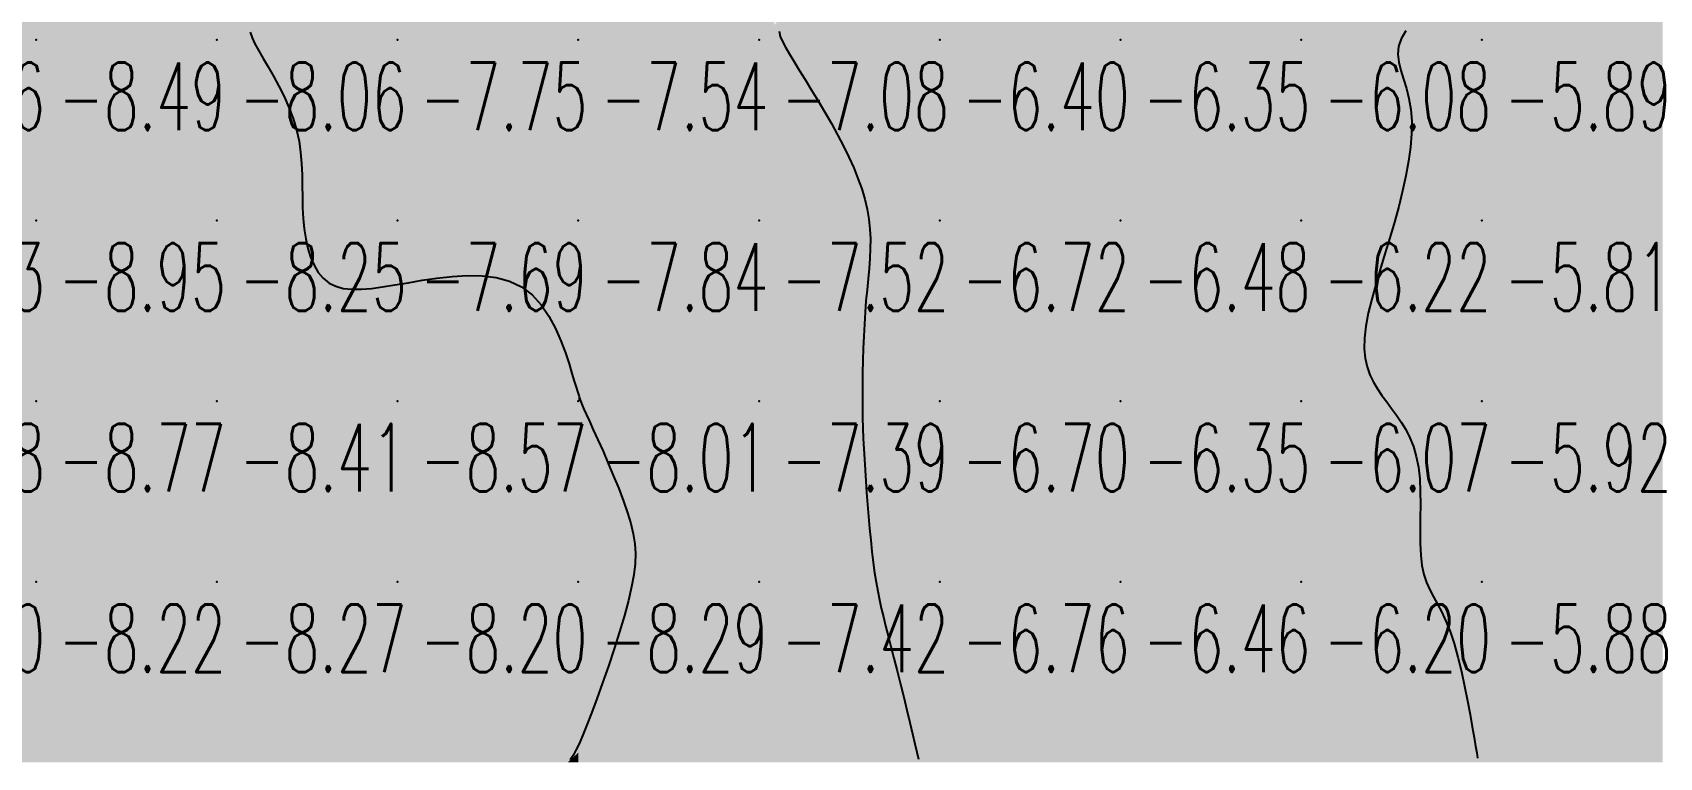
# Model space of a CAD drawing. Header units: millimetres. Extents: x 88261 to 90953, y 390274 to 392322.
# Drawn here: x 89980.1 to 90070.1, y 390907.5 to 390947.6 of the extents above; entities that cross this region are included whole.
import ezdxf
from ezdxf.enums import TextEntityAlignment as Align

# ---------------------------------------------------------------- set-up
doc = ezdxf.new("R2010")
doc.units = ezdxf.units.MM
doc.header["$LTSCALE"] = 25
for name, color, linetype in [('CN_03_00', 7, 'Continuous'), ('COTEAlt', 7, 'Continuous'), ('TN_COLORIAGE', 7, 'Continuous')]:
    doc.layers.add(name, color=color, linetype=linetype)
doc.styles.add('Simplex 1.0', font='Simplex.shx', dxfattribs={"width": 0.99, "height": 2.5})
doc.styles.get("Standard").update_dxf_attribs({"font": 'times.ttf'})

# ---------------------------------------------------------------- blocks, each defined once
blk = doc.blocks.new('COTE')
at = {"color": 0}
blk.add_point((0, 0), dxfattribs=at)
at = {"layer": 'COTEAlt'}
blk.add_attdef('ALT', text='', height=3.75, dxfattribs=at).set_placement((1.25, -1.25), align=Align.TOP_LEFT)

msp = doc.modelspace()

# ---------------------------------------------------------------- linework, layer by layer
at = {"layer": 'CN_03_00', "flags": 128}
for points, elevation in [([(89992.087, 390947.675), (89992.199, 390947.352), (89992.36, 390947.014), (89992.566, 390946.642), (89992.813, 390946.218), (89993.089, 390945.745), (89993.382, 390945.23), (89993.68, 390944.679), (89993.969, 390944.1), (89994.238, 390943.5), (89994.473, 390942.884), (89994.664, 390942.261), (89994.8, 390941.636), (89994.889, 390941.011), (89994.942, 390940.388), (89994.968, 390939.769), (89994.98, 390939.155), (89994.986, 390938.548), (89994.999, 390937.949), (89995.029, 390937.36), (89995.084, 390936.784), (89995.17, 390936.227), (89995.288, 390935.699), (89995.441, 390935.207), (89995.632, 390934.761), (89995.864, 390934.369), (89996.139, 390934.039), (89996.46, 390933.779), (89996.829, 390933.596), (89997.247, 390933.484), (89997.715, 390933.433), (89998.233, 390933.435), (89998.804, 390933.481), (89999.426, 390933.563), (90000.102, 390933.671), (90000.831, 390933.796), (90001.612, 390933.929), (90002.43, 390934.053), (90003.267, 390934.149), (90004.105, 390934.198), (90004.926, 390934.184), (90005.714, 390934.086), (90006.449, 390933.888), (90007.115, 390933.57), (90007.697, 390933.123), (90008.199, 390932.57), (90008.627, 390931.941), (90008.988, 390931.27), (90009.289, 390930.586), (90009.537, 390929.921), (90009.739, 390929.307), (90009.901, 390928.775), (90010.029, 390928.349), (90010.129, 390928.022), (90010.204, 390927.781), (90010.258, 390927.611), (90010.294, 390927.499), (90010.317, 390927.43), (90010.33, 390927.391), (90010.337, 390927.368), (90010.343, 390927.346), (90010.353, 390927.313), (90010.373, 390927.254), (90010.411, 390927.158), (90010.473, 390927.011), (90010.565, 390926.799), (90010.693, 390926.51), (90010.864, 390926.13), (90011.082, 390925.651), (90011.337, 390925.088), (90011.618, 390924.461), (90011.911, 390923.79), (90012.206, 390923.094), (90012.49, 390922.394), (90012.751, 390921.709), (90012.977, 390921.06), (90013.158, 390920.46), (90013.291, 390919.895), (90013.375, 390919.348), (90013.409, 390918.799), (90013.392, 390918.229), (90013.324, 390917.618), (90013.202, 390916.949), (90013.028, 390916.201), (90012.8, 390915.365), (90012.531, 390914.46), (90012.231, 390913.517), (90011.914, 390912.566), (90011.591, 390911.636), (90011.275, 390910.756), (90010.978, 390909.956), (90010.712, 390909.267), (90010.486, 390908.707), (90010.292, 390908.263), (90010.12, 390907.91), (90009.959, 390907.625), (90009.798, 390907.382)], -8), ([(90021.357, 390947.728), (90021.425, 390947.434), (90021.542, 390947.145), (90021.706, 390946.834), (90021.919, 390946.478), (90022.179, 390946.056), (90022.478, 390945.573), (90022.809, 390945.039), (90023.161, 390944.466), (90023.525, 390943.863), (90023.892, 390943.24), (90024.253, 390942.609), (90024.599, 390941.98), (90024.922, 390941.361), (90025.218, 390940.754), (90025.486, 390940.157), (90025.724, 390939.57), (90025.929, 390938.994), (90026.1, 390938.426), (90026.234, 390937.866), (90026.331, 390937.314), (90026.389, 390936.769), (90026.412, 390936.226), (90026.407, 390935.682), (90026.38, 390935.133), (90026.337, 390934.574), (90026.283, 390934.002), (90026.225, 390933.411), (90026.168, 390932.798), (90026.118, 390932.161), (90026.076, 390931.505), (90026.04, 390930.835), (90026.012, 390930.159), (90025.99, 390929.483), (90025.976, 390928.814), (90025.968, 390928.158), (90025.966, 390927.522), (90025.97, 390926.911), (90025.981, 390926.319), (90025.997, 390925.741), (90026.018, 390925.169), (90026.045, 390924.597), (90026.077, 390924.018), (90026.114, 390923.425), (90026.156, 390922.813), (90026.201, 390922.176), (90026.252, 390921.521), (90026.306, 390920.858), (90026.366, 390920.196), (90026.429, 390919.543), (90026.497, 390918.91), (90026.57, 390918.305), (90026.647, 390917.737), (90026.728, 390917.212), (90026.816, 390916.72), (90026.911, 390916.246), (90027.014, 390915.777), (90027.128, 390915.297), (90027.253, 390914.794), (90027.391, 390914.252), (90027.544, 390913.658), (90027.711, 390913.003), (90027.888, 390912.302), (90028.071, 390911.575), (90028.254, 390910.842), (90028.431, 390910.124), (90028.598, 390909.441), (90028.748, 390908.814), (90028.878, 390908.261), (90028.983, 390907.8), (90029.067, 390907.424)], -7), ([(90056.043, 390947.74), (90055.775, 390947.304), (90055.633, 390946.873), (90055.6, 390946.441), (90055.651, 390946), (90055.762, 390945.542), (90055.909, 390945.06), (90056.066, 390944.546), (90056.21, 390943.994), (90056.315, 390943.394), (90056.364, 390942.743), (90056.355, 390942.044), (90056.295, 390941.302), (90056.188, 390940.522), (90056.04, 390939.712), (90055.856, 390938.876), (90055.642, 390938.021), (90055.403, 390937.151), (90055.146, 390936.274), (90054.88, 390935.399), (90054.617, 390934.535), (90054.369, 390933.692), (90054.146, 390932.88), (90053.96, 390932.11), (90053.822, 390931.39), (90053.744, 390930.732), (90053.734, 390930.14), (90053.787, 390929.611), (90053.895, 390929.133), (90054.05, 390928.698), (90054.244, 390928.296), (90054.469, 390927.919), (90054.717, 390927.556), (90054.979, 390927.199), (90055.249, 390926.838), (90055.519, 390926.467), (90055.781, 390926.076), (90056.029, 390925.66), (90056.255, 390925.21), (90056.452, 390924.719), (90056.614, 390924.18), (90056.732, 390923.586), (90056.803, 390922.932), (90056.837, 390922.234), (90056.844, 390921.51), (90056.838, 390920.777), (90056.831, 390920.055), (90056.834, 390919.363), (90056.861, 390918.717), (90056.924, 390918.137), (90057.031, 390917.635), (90057.178, 390917.193), (90057.358, 390916.788), (90057.564, 390916.396), (90057.787, 390915.993), (90058.02, 390915.556), (90058.256, 390915.062), (90058.488, 390914.485), (90058.708, 390913.813), (90058.915, 390913.064), (90059.108, 390912.268), (90059.285, 390911.455), (90059.445, 390910.653), (90059.588, 390909.892), (90059.711, 390909.202), (90059.815, 390908.61), (90059.897, 390908.138), (90059.962, 390907.766), (90060.01, 390907.466)], -6)]:
    msp.add_lwpolyline(points, dxfattribs=dict(at, elevation=elevation))
at = {"layer": 'TN_COLORIAGE', "color": 171}
for points in [[(89973.846, 390950.836, -8.493), (89973.617, 390947.239, -8.493), (89980.249, 390957.239, -8.493), (89980.249, 390947.239, -8.493)], [(89980.249, 390957.239, -8.455), (89980.249, 390947.239, -8.455), (89990.249, 390957.239, -8.455)], [(89980.249, 390947.239, -8.455), (89990.249, 390947.239, -8.455), (89990.249, 390957.239, -8.455)], [(89990.249, 390957.239, -8), (89995.829, 390957.239, -8), (89990.249, 390947.239, -8), (89991.631, 390948.621, -8)], [(89991.631, 390948.621, -8.058), (89992.121, 390947.239, -8.058), (89990.249, 390947.239, -8.058)], [(89970.249, 390942.343, -8.493), (89973.617, 390947.239, -8.493), (89970.249, 390937.239, -8.493), (89980.249, 390947.239, -8.493)], [(89970.249, 390937.239, -8.493), (89980.249, 390937.239, -8.493), (89980.249, 390947.239, -8.493)], [(89980.249, 390947.239, -8.058), (89980.249, 390937.239, -8.058), (89990.249, 390947.239, -8.058)], [(89980.249, 390937.239, -8.058), (89990.249, 390937.239, -8.058), (89990.249, 390947.239, -8.058)], [(89990.249, 390937.239, -8), (89995.281, 390942.271, -8), (89990.249, 390947.239, -8), (89992.121, 390947.239, -8)], [(89994.737, 390937.239, -8.254), (89995.281, 390942.271, -8.254), (89990.249, 390937.239, -8.254)], [(89970.249, 390937.239, -8.946), (89970.249, 390927.239, -8.946), (89980.249, 390937.239, -8.946)], [(89970.249, 390927.239, -8.946), (89980.249, 390927.239, -8.946), (89980.249, 390937.239, -8.946)], [(89980.249, 390937.239, -8.254), (89980.249, 390927.239, -8.254), (89990.249, 390937.239, -8.254)], [(89980.249, 390927.239, -8.254), (89990.249, 390927.239, -8.254), (89990.249, 390937.239, -8.254)], [(89990.249, 390927.239, -8), (89995.943, 390932.934, -8), (89990.249, 390937.239, -8), (89994.737, 390937.239, -8)], [(90000.249, 390933.701, -8.57), (90008.048, 390935.039, -8.57), (90000.249, 390927.239, -8.57)], [(90000.249, 390927.239, -8), (90008.048, 390935.039, -8), (90010.249, 390927.239, -8), (90010.249, 390927.565, -8)], [(90000.249, 390927.239, -8), (90000.249, 390933.701, -8), (89990.249, 390927.239, -8), (89995.943, 390932.934, -8)], [(90010.36, 390927.35, -8.005), (90010.249, 390927.565, -8.005), (90010.249, 390927.239, -8.005)], [(89970.249, 390927.239, -8.766), (89970.249, 390917.239, -8.766), (89980.249, 390927.239, -8.766)], [(89970.249, 390917.239, -8.766), (89980.249, 390917.239, -8.766), (89980.249, 390927.239, -8.766)], [(89980.249, 390927.239, -8.413), (89980.249, 390917.239, -8.413), (89990.249, 390927.239, -8.413)], [(89980.249, 390917.239, -8.413), (89990.249, 390917.239, -8.413), (89990.249, 390927.239, -8.413)], [(89990.249, 390927.239, -8.57), (89990.249, 390917.239, -8.57), (90000.249, 390927.239, -8.57)], [(89990.249, 390917.239, -8.57), (90000.249, 390917.239, -8.57), (90000.249, 390927.239, -8.57)], [(90000.249, 390927.239, -8.005), (90000.249, 390917.239, -8.005), (90010.249, 390927.239, -8.005)], [(90000.249, 390917.239, -8.005), (90010.249, 390917.239, -8.005), (90010.249, 390927.239, -8.005)], [(90010.337, 390927.239, -8.005), (90010.36, 390927.35, -8.005), (90010.249, 390927.239, -8.005)], [(90010.249, 390917.239, -8), (90013.48, 390920.47, -8), (90010.249, 390927.239, -8), (90010.337, 390927.239, -8)], [(90013.48, 390920.47, -8.292), (90013.609, 390917.239, -8.292), (90010.249, 390917.239, -8.292)], [(89970.249, 390917.239, -8.224), (89970.249, 390907.239, -8.224), (89980.249, 390917.239, -8.224)], [(89970.249, 390907.239, -8.224), (89980.249, 390907.239, -8.224), (89980.249, 390917.239, -8.224)], [(89980.249, 390917.239, -8.265), (89980.249, 390907.239, -8.265), (89990.249, 390917.239, -8.265)], [(89980.249, 390907.239, -8.265), (89990.249, 390907.239, -8.265), (89990.249, 390917.239, -8.265)], [(89990.249, 390917.239, -8.205), (89990.249, 390907.239, -8.205), (90000.249, 390917.239, -8.205)], [(89990.249, 390907.239, -8.205), (90000.249, 390907.239, -8.205), (90000.249, 390917.239, -8.205)], [(90000.249, 390917.239, -8.292), (90000.249, 390907.239, -8.292), (90010.249, 390917.239, -8.292)], [(90010.249, 390917.239, -8), (90010.249, 390907.78, -8), (90000.249, 390907.239, -8), (90009.669, 390907.239, -8)], [(90013.609, 390917.239, -8.292), (90010.249, 390907.78, -8.292), (90010.249, 390917.239, -8.292)]]:
    msp.add_solid(points, dxfattribs=at)
at = {"layer": 'TN_COLORIAGE', "color": 161}
for points in [[(89992.121, 390947.239, -7.639), (89991.631, 390948.621, -7.639), (90000.249, 390947.239, -7.639), (90000.249, 390957.239, -7.639)], [(90000.249, 390957.239, -7.318), (90000.249, 390947.239, -7.318), (90010.249, 390957.239, -7.318)], [(90000.249, 390947.239, -7.318), (90010.249, 390947.239, -7.318), (90010.249, 390957.239, -7.318)], [(90010.249, 390957.239, -7.441), (90010.249, 390947.239, -7.441), (90020.249, 390957.239, -7.441)], [(90010.249, 390947.239, -7.441), (90020.249, 390947.239, -7.441), (90020.249, 390957.239, -7.441)], [(90020.249, 390957.239, -7), (90023.591, 390957.239, -7), (90020.249, 390947.239, -7), (90021.068, 390948.058, -7)], [(90021.068, 390948.058, -7.078), (90021.396, 390947.239, -7.078), (90020.249, 390947.239, -7.078)], [(89992.121, 390947.239, -7.749), (89995.281, 390942.271, -7.749), (90000.249, 390947.239, -7.749)], [(89995.281, 390942.271, -7.688), (89994.737, 390937.239, -7.688), (90000.249, 390947.239, -7.688), (90000.249, 390937.239, -7.688)], [(90000.249, 390947.239, -7.536), (90000.249, 390937.239, -7.536), (90010.249, 390947.239, -7.536)], [(90000.249, 390937.239, -7.536), (90010.249, 390937.239, -7.536), (90010.249, 390947.239, -7.536)], [(90010.249, 390947.239, -7.078), (90010.249, 390937.239, -7.078), (90020.249, 390947.239, -7.078)], [(90010.249, 390937.239, -7.078), (90020.249, 390937.239, -7.078), (90020.249, 390947.239, -7.078)], [(90020.249, 390937.239, -7), (90024.86, 390941.85, -7), (90020.249, 390947.239, -7), (90021.396, 390947.239, -7)], [(90024.86, 390941.85, -7.517), (90026.76, 390937.239, -7.517), (90020.249, 390937.239, -7.517)], [(89994.737, 390937.239, -7.688), (89995.943, 390932.934, -7.688), (90000.249, 390937.239, -7.688)], [(89995.943, 390932.934, -7.688), (90000.249, 390933.701, -7.688), (90000.249, 390937.239, -7.688)], [(90008.048, 390935.039, -7.688), (90000.249, 390933.701, -7.688), (90010.249, 390937.239, -7.688), (90000.249, 390937.239, -7.688)], [(90010.249, 390927.565, -7.839), (90008.048, 390935.039, -7.839), (90010.249, 390937.239, -7.839)], [(90010.249, 390927.565, -7.517), (90010.36, 390927.35, -7.517), (90010.249, 390937.239, -7.517), (90020.249, 390937.239, -7.517)], [(90010.36, 390927.35, -7.389), (90010.337, 390927.239, -7.389), (90020.249, 390937.239, -7.389), (90020.249, 390927.239, -7.389)], [(90020.249, 390937.239, -7), (90026.76, 390937.239, -7), (90020.249, 390927.239, -7), (90026.087, 390933.078, -7)], [(90025.9, 390927.239, -7.389), (90026.087, 390933.078, -7.389), (90020.249, 390927.239, -7.389)], [(90010.337, 390927.239, -7.389), (90013.48, 390920.47, -7.389), (90020.249, 390927.239, -7.389)], [(90013.609, 390917.239, -7.389), (90013.48, 390920.47, -7.389), (90020.249, 390917.239, -7.389), (90020.249, 390927.239, -7.389)], [(90020.249, 390917.239, -7), (90026.109, 390923.099, -7), (90020.249, 390927.239, -7), (90025.9, 390927.239, -7)], [(90026.109, 390923.099, -7.424), (90026.599, 390917.239, -7.424), (90020.249, 390917.239, -7.424)], [(90010.249, 390907.78, -7.424), (90013.609, 390917.239, -7.424), (90010.249, 390907.239, -7.424), (90020.249, 390917.239, -7.424)], [(90010.249, 390907.239, -7.424), (90020.249, 390907.239, -7.424), (90020.249, 390917.239, -7.424)], [(90020.249, 390907.239, -7), (90027.376, 390914.367, -7), (90020.249, 390917.239, -7), (90026.599, 390917.239, -7)], [(90027.376, 390914.367, -7.604), (90029.16, 390907.239, -7.604), (90020.249, 390907.239, -7.604)], [(90009.669, 390907.239, -7.983), (90010.249, 390907.78, -7.983), (90010.249, 390907.239, -7.983)]]:
    msp.add_solid(points, dxfattribs=at)
at = {"layer": 'TN_COLORIAGE', "color": 151}
for points in [[(90021.396, 390947.239, -6.122), (90021.068, 390948.058, -6.122), (90030.249, 390947.239, -6.122), (90030.249, 390957.239, -6.122)], [(90030.249, 390957.239, -6.278), (90030.249, 390947.239, -6.278), (90040.249, 390957.239, -6.278)], [(90030.249, 390947.239, -6.278), (90040.249, 390947.239, -6.278), (90040.249, 390957.239, -6.278)], [(90040.249, 390947.239, -6), (90049.989, 390956.979, -6), (90040.249, 390957.239, -6), (90049.921, 390957.239, -6)], [(90060.249, 390957.239, -6), (90050.725, 390957.239, -6), (90050.249, 390947.239, -6), (90050.249, 390956.133, -6)], [(90060.249, 390957.239, -6), (90060.249, 390950.897, -6), (90050.249, 390947.239, -6), (90054.355, 390947.239, -6)], [(90040.249, 390947.239, -6), (90049.989, 390956.979, -6), (90050.249, 390947.239, -6), (90050.249, 390956.133, -6)], [(90021.396, 390947.239, -6.395), (90024.86, 390941.85, -6.395), (90030.249, 390947.239, -6.395)], [(90026.76, 390937.239, -6.395), (90024.86, 390941.85, -6.395), (90030.249, 390937.239, -6.395), (90030.249, 390947.239, -6.395)], [(90030.249, 390947.239, -6.352), (90030.249, 390937.239, -6.352), (90040.249, 390947.239, -6.352)], [(90030.249, 390937.239, -6.352), (90040.249, 390937.239, -6.352), (90040.249, 390947.239, -6.352)], [(90040.249, 390947.239, -6.076), (90040.249, 390937.239, -6.076), (90050.249, 390947.239, -6.076)], [(90040.249, 390937.239, -6.076), (90050.249, 390937.239, -6.076), (90050.249, 390947.239, -6.076)], [(90050.249, 390937.239, -6), (90056.981, 390943.972, -6), (90050.249, 390947.239, -6), (90054.355, 390947.239, -6)], [(90055.613, 390937.239, -6.224), (90056.981, 390943.972, -6.224), (90050.249, 390937.239, -6.224)], [(90026.087, 390933.078, -6.701), (90025.9, 390927.239, -6.701), (90030.249, 390937.239, -6.701), (90030.249, 390927.239, -6.701)], [(90026.087, 390933.078, -6.723), (90026.76, 390937.239, -6.723), (90030.249, 390937.239, -6.723)], [(90030.249, 390937.239, -6.482), (90030.249, 390927.239, -6.482), (90040.249, 390937.239, -6.482)], [(90030.249, 390927.239, -6.482), (90040.249, 390927.239, -6.482), (90040.249, 390937.239, -6.482)], [(90040.249, 390937.239, -6.224), (90040.249, 390927.239, -6.224), (90050.249, 390937.239, -6.224)], [(90040.249, 390927.239, -6.224), (90050.249, 390927.239, -6.224), (90050.249, 390937.239, -6.224)], [(90050.249, 390937.239, -6), (90055.613, 390937.239, -6), (90050.249, 390927.239, -6), (90052.987, 390929.978, -6)], [(90052.987, 390929.978, -6.073), (90054.905, 390927.239, -6.073), (90050.249, 390927.239, -6.073)], [(90025.9, 390927.239, -6.701), (90026.109, 390923.099, -6.701), (90030.249, 390927.239, -6.701)], [(90026.599, 390917.239, -6.701), (90026.109, 390923.099, -6.701), (90030.249, 390917.239, -6.701), (90030.249, 390927.239, -6.701)], [(90030.249, 390927.239, -6.351), (90030.249, 390917.239, -6.351), (90040.249, 390927.239, -6.351)], [(90030.249, 390917.239, -6.351), (90040.249, 390917.239, -6.351), (90040.249, 390927.239, -6.351)], [(90040.249, 390927.239, -6.073), (90040.249, 390917.239, -6.073), (90050.249, 390927.239, -6.073)], [(90040.249, 390917.239, -6.073), (90050.249, 390917.239, -6.073), (90050.249, 390927.239, -6.073)], [(90050.249, 390917.239, -6), (90057.268, 390924.259, -6), (90050.249, 390927.239, -6), (90054.905, 390927.239, -6)], [(90056.414, 390917.239, -6.197), (90057.268, 390924.259, -6.197), (90050.249, 390917.239, -6.197)], [(90026.599, 390917.239, -6.756), (90027.376, 390914.367, -6.756), (90030.249, 390917.239, -6.756)], [(90029.16, 390907.239, -6.756), (90027.376, 390914.367, -6.756), (90030.249, 390907.239, -6.756), (90030.249, 390917.239, -6.756)], [(90030.249, 390917.239, -6.457), (90030.249, 390907.239, -6.457), (90040.249, 390917.239, -6.457)], [(90030.249, 390907.239, -6.457), (90040.249, 390907.239, -6.457), (90040.249, 390917.239, -6.457)], [(90040.249, 390917.239, -6.197), (90040.249, 390907.239, -6.197), (90050.249, 390917.239, -6.197)], [(90040.249, 390907.239, -6.197), (90050.249, 390907.239, -6.197), (90050.249, 390917.239, -6.197)], [(90050.249, 390907.239, -6), (90058.618, 390915.608, -6), (90050.249, 390917.239, -6), (90056.414, 390917.239, -6)], [(90058.618, 390915.608, -6.629), (90060.041, 390907.239, -6.629), (90050.249, 390907.239, -6.629)]]:
    msp.add_solid(points, dxfattribs=at)
at = {"layer": 'TN_COLORIAGE', "color": 141}
for points in [[(90065.608, 390952.598, -5.891), (90060.249, 390950.897, -5.891), (90060.249, 390947.239, -5.891)], [(90070.249, 390951.042, -5.891), (90065.608, 390952.598, -5.891), (90070.249, 390947.239, -5.891), (90060.249, 390947.239, -5.891)], [(90054.355, 390947.239, -5.891), (90060.249, 390950.897, -5.891), (90060.249, 390947.239, -5.891)], [(90054.355, 390947.239, -5.891), (90056.981, 390943.972, -5.891), (90060.249, 390947.239, -5.891)], [(90056.981, 390943.972, -5.807), (90055.613, 390937.239, -5.807), (90060.249, 390947.239, -5.807), (90060.249, 390937.239, -5.807)], [(90060.249, 390947.239, -5.942), (90060.249, 390937.239, -5.942), (90070.249, 390947.239, -5.942)], [(90060.249, 390937.239, -5.942), (90070.249, 390937.239, -5.942), (90070.249, 390947.239, -5.942)], [(90052.987, 390929.978, -5.807), (90055.613, 390937.239, -5.807), (90060.249, 390937.239, -5.807)], [(90054.905, 390927.239, -5.807), (90052.987, 390929.978, -5.807), (90060.249, 390927.239, -5.807), (90060.249, 390937.239, -5.807)], [(90060.249, 390937.239, -5.718), (90060.249, 390927.239, -5.718), (90070.249, 390937.239, -5.718)], [(90060.249, 390927.239, -5.718), (90070.249, 390927.239, -5.718), (90070.249, 390937.239, -5.718)], [(90054.905, 390927.239, -5.916), (90057.268, 390924.259, -5.916), (90060.249, 390927.239, -5.916)], [(90057.268, 390924.259, -5.878), (90056.414, 390917.239, -5.878), (90060.249, 390927.239, -5.878), (90060.249, 390917.239, -5.878)], [(90060.249, 390927.239, -5.458), (90060.249, 390917.239, -5.458), (90070.249, 390927.239, -5.458)], [(90060.249, 390917.239, -5.458), (90070.249, 390917.239, -5.458), (90070.249, 390927.239, -5.458)], [(90056.414, 390917.239, -5.878), (90058.618, 390915.608, -5.878), (90060.249, 390917.239, -5.878)], [(90060.041, 390907.239, -5.878), (90058.618, 390915.608, -5.878), (90060.249, 390907.239, -5.878), (90060.249, 390917.239, -5.878)], [(90060.249, 390917.239, -5.423), (90060.249, 390907.239, -5.423), (90070.249, 390917.239, -5.423)], [(90060.249, 390907.239, -5.423), (90070.249, 390907.239, -5.423), (90070.249, 390917.239, -5.423)]]:
    msp.add_solid(points, dxfattribs=at)

# ---------------------------------------------------------------- block references
at = {"layer": 'COTEAlt'}
ref = msp.add_blockref('COTE', (89970.249, 390947.239), dxfattribs=at)
ref.add_attrib('ALT', '-9.26', dxfattribs={"height": 3.75, "style": 'Simplex 1.0', "width": 0.6}).set_placement((89971.499, 390945.989), align=Align.TOP_LEFT)
ref = msp.add_blockref('COTE', (89980.249, 390947.239), dxfattribs=at)
ref.add_attrib('ALT', '-8.49', dxfattribs={"height": 3.75, "style": 'Simplex 1.0', "width": 0.6}).set_placement((89981.499, 390945.989), align=Align.TOP_LEFT)
ref = msp.add_blockref('COTE', (89990.249, 390947.239), dxfattribs=at)
ref.add_attrib('ALT', '-8.06', dxfattribs={"height": 3.75, "style": 'Simplex 1.0', "width": 0.6}).set_placement((89991.499, 390945.989), align=Align.TOP_LEFT)
ref = msp.add_blockref('COTE', (90000.249, 390947.239), dxfattribs=at)
ref.add_attrib('ALT', '-7.75', dxfattribs={"height": 3.75, "style": 'Simplex 1.0', "width": 0.6}).set_placement((90001.499, 390945.989), align=Align.TOP_LEFT)
ref = msp.add_blockref('COTE', (90010.249, 390947.239), dxfattribs=at)
ref.add_attrib('ALT', '-7.54', dxfattribs={"height": 3.75, "style": 'Simplex 1.0', "width": 0.6}).set_placement((90011.499, 390945.989), align=Align.TOP_LEFT)
ref = msp.add_blockref('COTE', (90020.249, 390947.239), dxfattribs=at)
ref.add_attrib('ALT', '-7.08', dxfattribs={"height": 3.75, "style": 'Simplex 1.0', "width": 0.6}).set_placement((90021.499, 390945.989), align=Align.TOP_LEFT)
ref = msp.add_blockref('COTE', (90030.249, 390947.239), dxfattribs=at)
ref.add_attrib('ALT', '-6.40', dxfattribs={"height": 3.75, "style": 'Simplex 1.0', "width": 0.6}).set_placement((90031.499, 390945.989), align=Align.TOP_LEFT)
ref = msp.add_blockref('COTE', (90040.249, 390947.239), dxfattribs=at)
ref.add_attrib('ALT', '-6.35', dxfattribs={"height": 3.75, "style": 'Simplex 1.0', "width": 0.6}).set_placement((90041.499, 390945.989), align=Align.TOP_LEFT)
ref = msp.add_blockref('COTE', (90050.249, 390947.239), dxfattribs=at)
ref.add_attrib('ALT', '-6.08', dxfattribs={"height": 3.75, "style": 'Simplex 1.0', "width": 0.6}).set_placement((90051.499, 390945.989), align=Align.TOP_LEFT)
ref = msp.add_blockref('COTE', (90060.249, 390947.239), dxfattribs=at)
ref.add_attrib('ALT', '-5.89', dxfattribs={"height": 3.75, "style": 'Simplex 1.0', "width": 0.6}).set_placement((90061.499, 390945.989), align=Align.TOP_LEFT)
ref = msp.add_blockref('COTE', (89970.249, 390937.239), dxfattribs=at)
ref.add_attrib('ALT', '-8.73', dxfattribs={"height": 3.75, "style": 'Simplex 1.0', "width": 0.6}).set_placement((89971.499, 390935.989), align=Align.TOP_LEFT)
ref = msp.add_blockref('COTE', (89980.249, 390937.239), dxfattribs=at)
ref.add_attrib('ALT', '-8.95', dxfattribs={"height": 3.75, "style": 'Simplex 1.0', "width": 0.6}).set_placement((89981.499, 390935.989), align=Align.TOP_LEFT)
ref = msp.add_blockref('COTE', (89990.249, 390937.239), dxfattribs=at)
ref.add_attrib('ALT', '-8.25', dxfattribs={"height": 3.75, "style": 'Simplex 1.0', "width": 0.6}).set_placement((89991.499, 390935.989), align=Align.TOP_LEFT)
ref = msp.add_blockref('COTE', (90000.249, 390937.239), dxfattribs=at)
ref.add_attrib('ALT', '-7.69', dxfattribs={"height": 3.75, "style": 'Simplex 1.0', "width": 0.6}).set_placement((90001.499, 390935.989), align=Align.TOP_LEFT)
ref = msp.add_blockref('COTE', (90010.249, 390937.239), dxfattribs=at)
ref.add_attrib('ALT', '-7.84', dxfattribs={"height": 3.75, "style": 'Simplex 1.0', "width": 0.6}).set_placement((90011.499, 390935.989), align=Align.TOP_LEFT)
ref = msp.add_blockref('COTE', (90020.249, 390937.239), dxfattribs=at)
ref.add_attrib('ALT', '-7.52', dxfattribs={"height": 3.75, "style": 'Simplex 1.0', "width": 0.6}).set_placement((90021.499, 390935.989), align=Align.TOP_LEFT)
ref = msp.add_blockref('COTE', (90030.249, 390937.239), dxfattribs=at)
ref.add_attrib('ALT', '-6.72', dxfattribs={"height": 3.75, "style": 'Simplex 1.0', "width": 0.6}).set_placement((90031.499, 390935.989), align=Align.TOP_LEFT)
ref = msp.add_blockref('COTE', (90040.249, 390937.239), dxfattribs=at)
ref.add_attrib('ALT', '-6.48', dxfattribs={"height": 3.75, "style": 'Simplex 1.0', "width": 0.6}).set_placement((90041.499, 390935.989), align=Align.TOP_LEFT)
ref = msp.add_blockref('COTE', (90050.249, 390937.239), dxfattribs=at)
ref.add_attrib('ALT', '-6.22', dxfattribs={"height": 3.75, "style": 'Simplex 1.0', "width": 0.6}).set_placement((90051.499, 390935.989), align=Align.TOP_LEFT)
ref = msp.add_blockref('COTE', (90060.249, 390937.239), dxfattribs=at)
ref.add_attrib('ALT', '-5.81', dxfattribs={"height": 3.75, "style": 'Simplex 1.0', "width": 0.6}).set_placement((90061.499, 390935.989), align=Align.TOP_LEFT)
ref = msp.add_blockref('COTE', (89970.249, 390927.239), dxfattribs=at)
ref.add_attrib('ALT', '-8.88', dxfattribs={"height": 3.75, "style": 'Simplex 1.0', "width": 0.6}).set_placement((89971.499, 390925.989), align=Align.TOP_LEFT)
ref = msp.add_blockref('COTE', (89980.249, 390927.239), dxfattribs=at)
ref.add_attrib('ALT', '-8.77', dxfattribs={"height": 3.75, "style": 'Simplex 1.0', "width": 0.6}).set_placement((89981.499, 390925.989), align=Align.TOP_LEFT)
ref = msp.add_blockref('COTE', (89990.249, 390927.239), dxfattribs=at)
ref.add_attrib('ALT', '-8.41', dxfattribs={"height": 3.75, "style": 'Simplex 1.0', "width": 0.6}).set_placement((89991.499, 390925.989), align=Align.TOP_LEFT)
ref = msp.add_blockref('COTE', (90000.249, 390927.239), dxfattribs=at)
ref.add_attrib('ALT', '-8.57', dxfattribs={"height": 3.75, "style": 'Simplex 1.0', "width": 0.6}).set_placement((90001.499, 390925.989), align=Align.TOP_LEFT)
ref = msp.add_blockref('COTE', (90010.249, 390927.239), dxfattribs=at)
ref.add_attrib('ALT', '-8.01', dxfattribs={"height": 3.75, "style": 'Simplex 1.0', "width": 0.6}).set_placement((90011.499, 390925.989), align=Align.TOP_LEFT)
ref = msp.add_blockref('COTE', (90020.249, 390927.239), dxfattribs=at)
ref.add_attrib('ALT', '-7.39', dxfattribs={"height": 3.75, "style": 'Simplex 1.0', "width": 0.6}).set_placement((90021.499, 390925.989), align=Align.TOP_LEFT)
ref = msp.add_blockref('COTE', (90030.249, 390927.239), dxfattribs=at)
ref.add_attrib('ALT', '-6.70', dxfattribs={"height": 3.75, "style": 'Simplex 1.0', "width": 0.6}).set_placement((90031.499, 390925.989), align=Align.TOP_LEFT)
ref = msp.add_blockref('COTE', (90040.249, 390927.239), dxfattribs=at)
ref.add_attrib('ALT', '-6.35', dxfattribs={"height": 3.75, "style": 'Simplex 1.0', "width": 0.6}).set_placement((90041.499, 390925.989), align=Align.TOP_LEFT)
ref = msp.add_blockref('COTE', (90050.249, 390927.239), dxfattribs=at)
ref.add_attrib('ALT', '-6.07', dxfattribs={"height": 3.75, "style": 'Simplex 1.0', "width": 0.6}).set_placement((90051.499, 390925.989), align=Align.TOP_LEFT)
ref = msp.add_blockref('COTE', (90060.249, 390927.239), dxfattribs=at)
ref.add_attrib('ALT', '-5.92', dxfattribs={"height": 3.75, "style": 'Simplex 1.0', "width": 0.6}).set_placement((90061.499, 390925.989), align=Align.TOP_LEFT)
ref = msp.add_blockref('COTE', (89970.249, 390917.239), dxfattribs=at)
ref.add_attrib('ALT', '-8.70', dxfattribs={"height": 3.75, "style": 'Simplex 1.0', "width": 0.6}).set_placement((89971.499, 390915.989), align=Align.TOP_LEFT)
ref = msp.add_blockref('COTE', (89980.249, 390917.239), dxfattribs=at)
ref.add_attrib('ALT', '-8.22', dxfattribs={"height": 3.75, "style": 'Simplex 1.0', "width": 0.6}).set_placement((89981.499, 390915.989), align=Align.TOP_LEFT)
ref = msp.add_blockref('COTE', (89990.249, 390917.239), dxfattribs=at)
ref.add_attrib('ALT', '-8.27', dxfattribs={"height": 3.75, "style": 'Simplex 1.0', "width": 0.6}).set_placement((89991.499, 390915.989), align=Align.TOP_LEFT)
ref = msp.add_blockref('COTE', (90000.249, 390917.239), dxfattribs=at)
ref.add_attrib('ALT', '-8.20', dxfattribs={"height": 3.75, "style": 'Simplex 1.0', "width": 0.6}).set_placement((90001.499, 390915.989), align=Align.TOP_LEFT)
ref = msp.add_blockref('COTE', (90010.249, 390917.239), dxfattribs=at)
ref.add_attrib('ALT', '-8.29', dxfattribs={"height": 3.75, "style": 'Simplex 1.0', "width": 0.6}).set_placement((90011.499, 390915.989), align=Align.TOP_LEFT)
ref = msp.add_blockref('COTE', (90020.249, 390917.239), dxfattribs=at)
ref.add_attrib('ALT', '-7.42', dxfattribs={"height": 3.75, "style": 'Simplex 1.0', "width": 0.6}).set_placement((90021.499, 390915.989), align=Align.TOP_LEFT)
ref = msp.add_blockref('COTE', (90030.249, 390917.239), dxfattribs=at)
ref.add_attrib('ALT', '-6.76', dxfattribs={"height": 3.75, "style": 'Simplex 1.0', "width": 0.6}).set_placement((90031.499, 390915.989), align=Align.TOP_LEFT)
ref = msp.add_blockref('COTE', (90040.249, 390917.239), dxfattribs=at)
ref.add_attrib('ALT', '-6.46', dxfattribs={"height": 3.75, "style": 'Simplex 1.0', "width": 0.6}).set_placement((90041.499, 390915.989), align=Align.TOP_LEFT)
ref = msp.add_blockref('COTE', (90050.249, 390917.239), dxfattribs=at)
ref.add_attrib('ALT', '-6.20', dxfattribs={"height": 3.75, "style": 'Simplex 1.0', "width": 0.6}).set_placement((90051.499, 390915.989), align=Align.TOP_LEFT)
ref = msp.add_blockref('COTE', (90060.249, 390917.239), dxfattribs=at)
ref.add_attrib('ALT', '-5.88', dxfattribs={"height": 3.75, "style": 'Simplex 1.0', "width": 0.6}).set_placement((90061.499, 390915.989), align=Align.TOP_LEFT)

doc.saveas('drawing.dxf')
